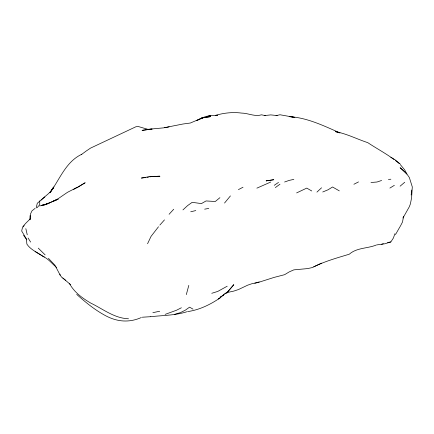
<?xml version="1.0" encoding="UTF-8"?>
<svg xmlns="http://www.w3.org/2000/svg" width="434" height="434" viewBox="0 0 434 434"><rect width="100%" height="100%" fill="white"/><g stroke="black" fill="none" stroke-linecap="round" stroke-linejoin="round"><path stroke-width="0.65" d="M39.722 200.866L39.722 204.756L37.069 207.702M29.854 219.588L30.092 215.541M36.168 207.924L37.291 203.237L44.908 196.965M411.161 195.023L411.73 190.016M35.105 208.358L31.986 210.848L30.483 214.011L30.483 218.568C27.049 222.349 22.145 225.485 21.7 231.051L26.431 238.993L26.87 244.076C30.554 249.783 37.4 252.376 42.749 256.25C48.358 258.778 51.912 263.557 56.496 267.425M186.316 294.61L188.806 285.382M402.969 218.025L403.544 216.235M394.951 233.676L393.356 238.092L390.817 241.96L384.746 243.794L377 244.874M30.038 219.696L30.483 218.568M147.56 243.745L151.027 236.411L158.497 226.76M400.376 226.141L402.502 222.029L403.414 217.222L409.343 206.703L410.331 204.072L411.578 198.018L412.3 186.935L409.343 177.517L406.897 174.045L404.732 169.96L400.256 164.546M395.482 234.61L400.105 226.532M49.926 192.729L53.583 187.26L50.371 192.153M50.268 192.219C59.941 178.982 65.952 161.66 81.82 154.254M41.024 200.058C45.299 195.837 50.74 192.886 53.583 187.26M51.565 190.141L53.908 186.918M224.535 203.052L230.421 195.908M159.848 225.072L164.47 219.886M169.092 214.282L173.708 209.237M316.939 192.116L321.561 187.786M182.953 209.904L187.569 205.629L192.191 202.32L201.43 203.606L206.052 200.942L215.297 201.501L219.913 197.676M22.828 226.895L24.195 225.685M400.105 186.181L404.727 182.253M81.304 154.634L85.547 151.515M275.357 187.569L279.979 184.19M220.45 297.111L227.725 291.843L233.774 284.709L227.725 291.843L224.535 293.964L228.43 292.25L233.774 291.1L238.396 289.565L247.635 285.187L252.257 283.597L257.877 282.577L274.055 277.418L284.596 274.689L289.218 271.906L293.84 269.861L307.587 268.597L312.317 267.561L321.561 263.134M220 297.377L221.568 296.286M222.615 295.559L223.662 294.832L219.913 298.039C210.213 304.646 199.314 309.947 187.569 311.612M85.867 151.254L90.549 148.108L135.864 126.777L138.148 126.478L148.743 129.598M274.228 185.318L278.492 182.443M73.666 189.446L76.688 187.596L67.444 192.349L58.205 198.663L53.583 201.045L58.205 199.141M389.884 188.074L394.37 185.323M227.204 286.207L217.759 291.426L211.759 293.297M218.183 299.015L219.913 298.039L218.758 298.576M238.396 189.62L243.013 187.238M181.379 307.766L176.459 310.261L165.121 314.384M353.9 184.26L358.522 181.917M41.968 205.591L44.344 204.436L39.722 206.014M56.208 200.009L44.344 205.022L58.02 199.201M270.735 182.036L256.874 188.155M296.623 192.913L306.762 188.096L311.753 190.982M322.75 191.991L328.115 189.756L332.558 186.983L339.312 190.884M313.722 266.807C325.137 261.23 337.229 257.845 349.283 254.21C356.846 247.532 367.533 248.639 376.441 244.977M47.523 203.812L48.966 203.237L41.414 205.618L48.966 203.237M284.596 182.003L289.218 180.387L293.84 179.378M381.622 244.309L383.352 243.713M381.622 180.473L377.005 182.014L370.983 182.497M206.98 116.616L210.674 115.569L217.553 115.254L215.291 115.417C223.765 112.959 232.732 111.901 241.505 113.079C248.248 113.133 254.85 116.93 261.496 114.815L265.456 115.639M207.653 116.486L210.674 115.569L206.052 116.42L201.43 118.146L196.814 120.511L203.161 117.614L210.674 116.616L201.43 118.146L203.161 117.614L190.325 123.028L182.953 124.015L163.439 127.878L145.992 129.5M256.874 282.61L259.185 281.916M174.403 314.406L180.501 312.594L185.432 310.109L189.571 307.163L193.049 309.165M141.37 317.514C129.299 322.831 117.457 321.947 105.863 315.838C95.117 310.153 85.677 302.449 76.688 294.361M254.839 283.174L256.364 282.751M190.71 211.787L195.788 210.566M276.019 115.65L279.979 114.76L294.827 117.397M186.804 311.786C175.108 315.507 162.75 315.306 150.674 316.717M152.876 312.654L159.685 311.249M164.47 127.732L169.092 126.869M204.658 209.172L208.792 208.396M387.551 242.503L390.817 241.96M147.245 177.289L148.499 177.088M149.752 176.888L151.005 176.687M152.35 176.454L159.853 176.264L150.609 176.437L141.37 178.07L145.992 177.484M264.317 115.58L270.735 114.901L277.207 115.547M142.309 317.216L150.571 316.701M388.425 179.378L390.866 179.231M155.231 176.361L159.853 176.264L150.609 176.437L155.231 176.291M128.507 318.768C114.397 318.317 103.07 309.03 90.869 303.154C82.314 298.136 74.257 292.342 69.456 283.505M294.778 117.424L289.218 116.61C306.925 117.674 323.156 125.513 339.133 132.549M146.649 129.202L148.629 129.549M339.974 132.956L335.422 131.638C346.695 133.694 356.9 139.081 367.761 142.645C376.43 148.406 385.636 153.283 394.007 159.479M44.344 257.058L35.105 251.546M390.866 157.254L395.482 160.081L400.105 163.922M395.531 160.602L399.416 163.694M65.702 280.342L61.736 277.293L60.152 275.123L54.944 265.207L48.429 258.301M70.525 284.628L62.827 277.988M26.81 239.866L23.561 235.315M38.29 248.15L45.114 254.883M30.63 242.069L28.096 238.033M25.839 228.664L27.244 234.783M59.93 274.125L60.152 275.123M85.064 182.806L76.688 187.841L85.064 182.806M266.449 180.826L266.118 180.886L273.773 179.719L266.449 180.826M150.609 129.164L142.059 130.352L152.106 129.088L150.609 129.164M404.721 171.75L400.105 167.703L406.897 174.045L404.721 171.75"/></g></svg>
